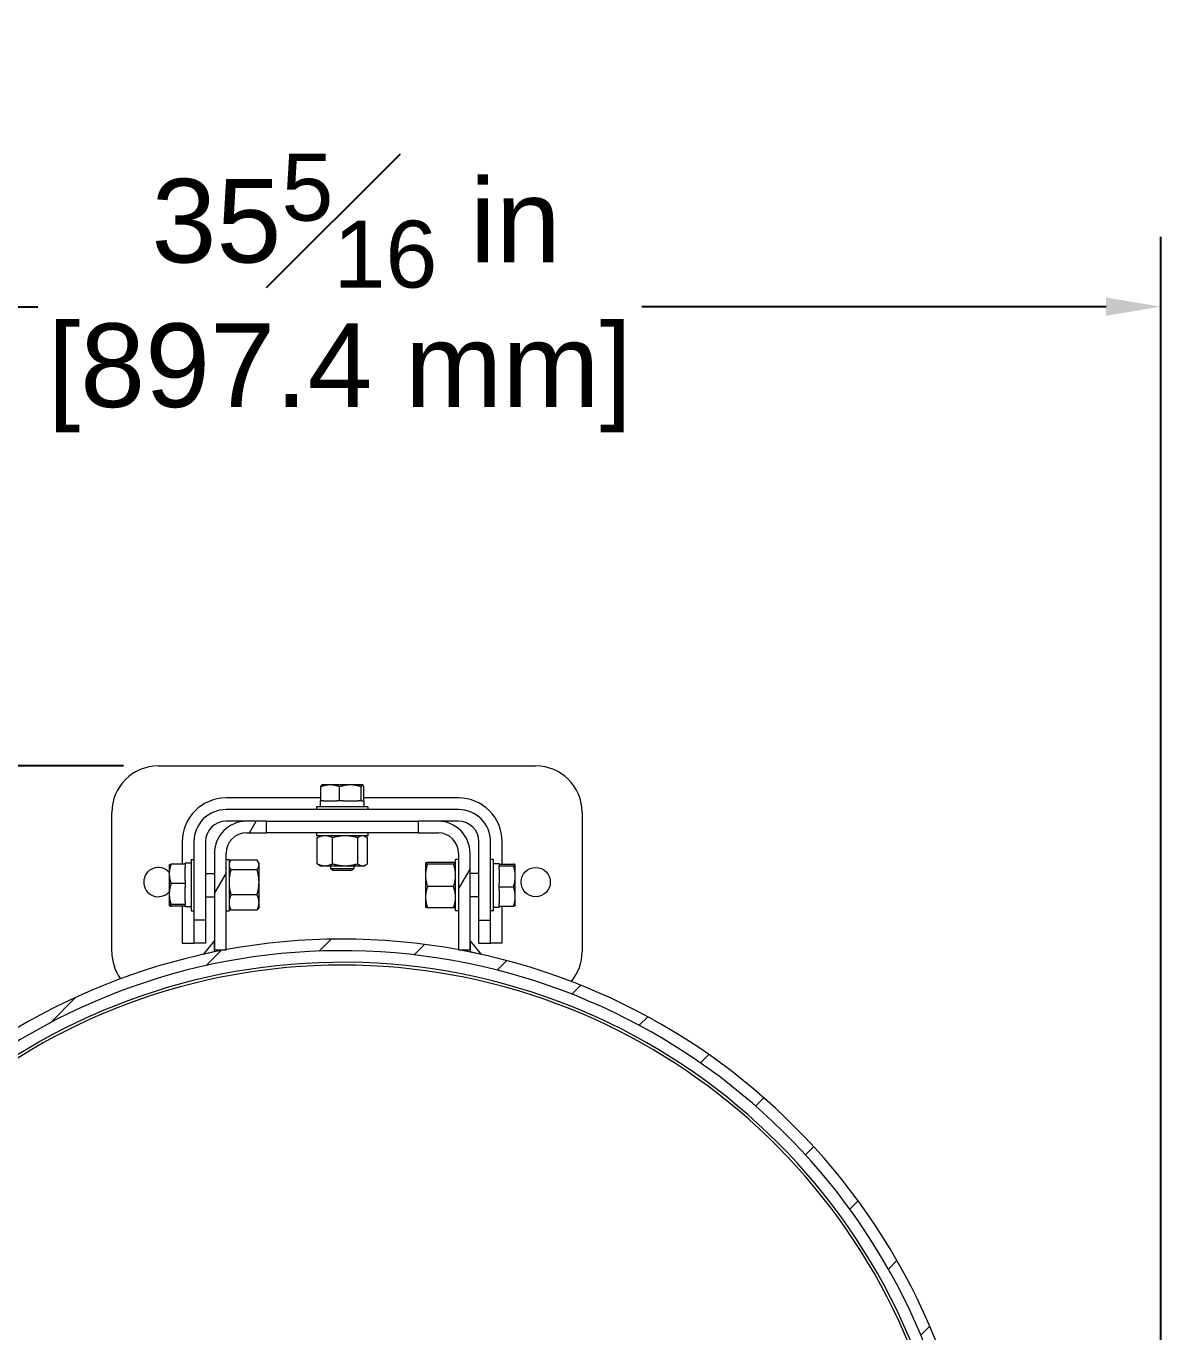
# Model space of a CAD drawing. Header units: inches. Extents: x 15 to 402, y 6 to 258.
# Drawn here: x 196.93 to 221.35, y 188.68 to 216.78 of the extents above; entities that cross this region are included whole.
import ezdxf

# ---------------------------------------------------------------- set-up
doc = ezdxf.new("R2010")
doc.units = ezdxf.units.IN
doc.header["$LTSCALE"] = 12
doc.header["$MEASUREMENT"] = 0
for name, color, linetype, lineweight in [('Dimension (ANSI)', 7, 'Continuous', 25), ('Hatch', 7, 'Continuous', 18), ('Visible', 7, 'Continuous', 18)]:
    doc.layers.add(name, color=color, linetype=linetype, lineweight=lineweight)
doc.styles.add('MEMCOR Medium', font='arial.ttf')
doc.dimstyles.new('Default (ANSI)', dxfattribs={"dimscale": 12, "dimtxt": 0.15, "dimasz": 0.098425, "dimexe": 0.125, "dimexo": 0.0625, "dimgap": 0.031496, "dimtad": 0, "dimtih": 1, "dimtoh": 1, "dimdec": 4, "dimrnd": 1e-08, "dimzin": 3, "dimdsep": 46, "dimlunit": 5, "dimtxsty": 'MEMCOR Medium', "dimcen": 0.09, "dimdle": 0.393701, "dimclrd": 256, "dimclre": 256, "dimclrt": 256, "dimadec": 0, "dimazin": 1, "dimtfac": 0.8, "dimtofl": 0, "dimtmove": 0, "dimatfit": 3, "dimfxl": 1, "dimfrac": 1, "dimtolj": 1, "dimtzin": 4, "dimlwd": -1, "dimlwe": -1, "dimarcsym": 0})

# ---------------------------------------------------------------- blocks, each defined once
blk = doc.blocks.new('*D29')
at = {"layer": 'Defpoints', "color": 0, "transparency": 16777216}
for p in [(221.348, 210.742), (186.017, 179.112), (221.348, 178.936)]:
    blk.add_point(p, dxfattribs=at)
at = {"layer": 'Dimension (ANSI)', "transparency": 16777216}
for p, q in [((186.017, 179.862), (186.017, 212.242)), ((221.348, 179.686), (221.348, 212.242)), ((187.198, 210.742), (197.182, 210.742)), ((220.167, 210.742), (210.182, 210.742))]:
    blk.add_line(p, q, dxfattribs=at)
for points in [[(187.198, 210.939), (187.198, 210.545), (186.017, 210.742)], [(220.167, 210.939), (220.167, 210.545), (221.348, 210.742)]]:
    blk.add_solid(points, dxfattribs=at)
at = {"layer": 'Dimension (ANSI)', "transparency": 16777216, "char_height": 1.8, "attachment_point": 5, "style": 'MEMCOR Medium'}
for s, insert in [('\\A1; 35{\\H0.8x;\\S5#16;} in', (203.682, 212.593)), ('\\A1;[897.4 mm]', (203.682, 209.21))]:
    blk.add_mtext(s, dxfattribs=dict(at, insert=insert))
blk = doc.blocks.new('*D30')
at = {"layer": 'Defpoints', "color": 0, "transparency": 16777216}
for p in [(169.344, 200.857), (199.775, 200.857), (191.077, 170.348)]:
    blk.add_point(p, dxfattribs=at)
at = {"layer": 'Dimension (ANSI)', "transparency": 16777216}
for p, q in [((199.025, 200.857), (167.844, 200.857)), ((169.344, 199.676), (169.344, 188.974)), ((169.344, 171.529), (169.344, 182.231)), ((190.327, 170.348), (167.844, 170.348))]:
    blk.add_line(p, q, dxfattribs=at)
for points in [[(169.147, 199.676), (169.541, 199.676), (169.344, 200.857)], [(169.147, 171.529), (169.541, 171.529), (169.344, 170.348)]]:
    blk.add_solid(points, dxfattribs=at)
at = {"layer": 'Dimension (ANSI)', "transparency": 16777216, "char_height": 1.8, "attachment_point": 5, "style": 'MEMCOR Medium'}
for s, insert in [('\\A1; 30{\\H0.8x;\\S1#2;} in', (169.344, 187.442)), ('\\A1;[774.9 mm]', (169.344, 184.071))]:
    blk.add_mtext(s, dxfattribs=dict(at, insert=insert))

msp = doc.modelspace()

# ---------------------------------------------------------------- hatches: boundary and pattern name
at = {"layer": 'Hatch'}
h = msp.add_hatch(dxfattribs=at)
h.set_pattern_fill('ANSI31', color=256, scale=12, angle=15, style=0)
edge = h.paths.add_edge_path()
edge.add_line((202.10307, 199.66743), (201.67307, 199.66743))
edge.add_ellipse((201.67307, 198.97743), major_axis=(-0.69, 0), ratio=1, start_angle=270, end_angle=360)
edge.add_line((200.98307, 198.97743), (200.98307, 197.10274))
edge.add_line((200.98307, 197.10274), (200.98307, 196.90137))
edge.add_line((200.98307, 196.90137), (201.23307, 196.90137))
edge.add_line((201.23307, 196.90137), (201.23307, 198.97743))
edge.add_ellipse((201.67307, 198.97743), major_axis=(0, 0.44), ratio=1, start_angle=0, end_angle=90, ccw=False)
edge.add_line((201.67307, 199.41743), (202.10307, 199.41743))
edge.add_line((202.10307, 199.41743), (202.10307, 199.66743))
edge = h.paths.add_edge_path()
edge.add_line((206.23307, 196.90137), (206.48307, 196.90137))
edge.add_line((206.48307, 196.90137), (206.48307, 197.10274))
edge.add_line((206.48307, 197.10274), (206.48307, 198.97743))
edge.add_ellipse((205.79307, 198.97743), major_axis=(0, 0.69), ratio=1, start_angle=270, end_angle=360)
edge.add_line((205.79307, 199.66743), (205.36307, 199.66743))
edge.add_line((205.36307, 199.66743), (205.36307, 199.41743))
edge.add_line((205.36307, 199.41743), (205.79307, 199.41743))
edge.add_ellipse((205.79307, 198.97743), major_axis=(0.44, 0), ratio=1, start_angle=0, end_angle=90, ccw=False)
edge.add_line((206.23307, 198.97743), (206.23307, 196.90137))
h = msp.add_hatch(dxfattribs=at)
h.set_pattern_fill('ANSI31', color=256, scale=12, style=0)
edge = h.paths.add_edge_path()
edge.add_spline(control_points=[(217.42332, 183.38029), (217.39171, 183.34853), (217.35993, 183.31693), (217.29616, 183.25418), (217.26417, 183.22302), (217.23201, 183.19204)], knot_values=[-0.68175049, -0.68175049, -0.68175049, -0.68175049, -0.34028109, -0.34028109, 0, 0, 0, 0], degree=3, periodic=0)
edge.add_ellipse((203.73307, 183.38029), major_axis=(-0.18825, -13.49894), ratio=1, start_angle=24.840553, end_angle=90, ccw=False)
edge.add_line((209.23306, 171.05118), (209.23306, 170.77793))
edge.add_ellipse((203.73307, 183.38029), major_axis=(12.60236, 5.5), ratio=1, start_angle=270, end_angle=271.098975)
edge.add_ellipse((203.73307, 183.38029), major_axis=(12.49456, 5.74069), ratio=1, start_angle=270, end_angle=292.744849)
edge.add_ellipse((203.73307, 183.38029), major_axis=(9.30341, 10.12502), ratio=1, start_angle=270, end_angle=271.041736)
edge.add_ellipse((203.73307, 183.38029), major_axis=(9.1178, 10.29249), ratio=1, start_angle=270, end_angle=293.073484)
edge.add_ellipse((203.73307, 183.38029), major_axis=(4.35466, 13.04249), ratio=1, start_angle=270, end_angle=271.041736)
edge.add_ellipse((203.73307, 183.38029), major_axis=(4.11682, 13.1195), ratio=1, start_angle=270, end_angle=287.421516)
edge.add_line((217.48332, 183.38029), (217.42332, 183.38029))
edge = h.paths.add_edge_path()
edge.add_spline(control_points=[(217.23201, 183.56854), (217.26417, 183.53756), (217.29616, 183.5064), (217.35993, 183.44365), (217.39171, 183.41205), (217.42332, 183.38029)], knot_values=[-0.68175061, -0.68175061, -0.68175061, -0.68175061, -0.34146946, -0.34146946, 0, 0, 0, 0], degree=3, periodic=0)
edge.add_line((217.42332, 183.38029), (217.48332, 183.38029))
edge.add_ellipse((203.73307, 183.38029), major_axis=(0, 13.75026), ratio=1, start_angle=270, end_angle=347.421516)
edge.add_ellipse((203.73307, 183.38029), major_axis=(-13.42023, 2.99448), ratio=1, start_angle=270, end_angle=271.041736)
edge.add_ellipse((203.73307, 183.38029), major_axis=(-13.47245, 2.75), ratio=1, start_angle=270, end_angle=293.073484)
edge.add_ellipse((203.73307, 183.38029), major_axis=(-13.47245, -2.75), ratio=1, start_angle=270, end_angle=271.041736)
edge.add_ellipse((203.73307, 183.38029), major_axis=(-13.42023, -2.99448), ratio=1, start_angle=270, end_angle=364.843043)
edge.add_ellipse((203.73307, 183.38029), major_axis=(4.11682, -13.1195), ratio=1, start_angle=270, end_angle=271.041736)
edge.add_ellipse((203.73307, 183.38029), major_axis=(4.35466, -13.04249), ratio=1, start_angle=270, end_angle=293.073484)
edge.add_ellipse((203.73307, 183.38029), major_axis=(9.1178, -10.29249), ratio=1, start_angle=270, end_angle=271.041736)
edge.add_ellipse((203.73307, 183.38029), major_axis=(9.30341, -10.12502), ratio=1, start_angle=270, end_angle=292.744849)
edge.add_ellipse((203.73307, 183.38029), major_axis=(12.49456, -5.74069), ratio=1, start_angle=270, end_angle=271.098975)
edge.add_line((198.23307, 170.77793), (198.23307, 171.05118))
edge.add_ellipse((203.73307, 183.38029), major_axis=(-12.32911, 5.5), ratio=1, start_angle=204.840553, end_angle=450, ccw=False)
h = msp.add_hatch(dxfattribs=at)
h.set_pattern_fill('ANSI31', color=256, scale=12, angle=90.0002, style=0)
edge = h.paths.add_edge_path()
edge.add_line((209.23306, 170.77793), (209.23306, 170.75029))
edge.add_line((209.23306, 170.75029), (209.23306, 170.5152))
edge.add_spline(control_points=[(209.23306, 170.5152), (209.29311, 170.60777), (209.35344, 170.70048), (209.43368, 170.82398), (209.45374, 170.85486), (209.47376, 170.88573)], knot_values=[-1.1224503, -1.1224503, -1.1224503, -1.1224503, -0.28038418, -0.28038418, 0, 0, 0, 0], degree=3, periodic=0)
edge.add_ellipse((203.73307, 183.38029), major_axis=(-12.49456, -5.74069), ratio=1, start_angle=88.901025, end_angle=90, ccw=False)
edge = h.paths.add_edge_path()
edge.add_spline(control_points=[(197.99237, 170.88573), (198.0122, 170.85492), (198.03223, 170.82402), (198.07231, 170.76239), (198.10868, 170.70665), (198.15297, 170.6388), (198.19322, 170.57713), (198.23307, 170.5152)], knot_values=[-0.67331869, -0.67331869, -0.67331869, -0.67331869, -0.61746461, -0.61746461, -0.56114896, -0.56114896, 0, 0, 0, 0], degree=3, periodic=0)
edge.add_line((198.23307, 170.5152), (198.23307, 170.75029))
edge.add_line((198.23307, 170.75029), (198.23307, 170.77793))
edge.add_ellipse((203.73307, 183.38029), major_axis=(-12.60236, 5.5), ratio=1, start_angle=88.901025, end_angle=90, ccw=False)
edge = h.paths.add_edge_path()
edge.add_line((193.44058, 174.26249), (193.39847, 174.23818))
edge.add_line((193.39847, 174.23818), (193.22407, 174.13749))
edge.add_line((193.22407, 174.13749), (193.60805, 174.07688))
edge.add_ellipse((203.73307, 183.38029), major_axis=(-9.30341, 10.12502), ratio=1, start_angle=88.958264, end_angle=90, ccw=False)
edge = h.paths.add_edge_path()
edge.add_line((206.72755, 196.80052), (206.48307, 197.10274))
edge.add_line((206.48307, 197.10274), (206.48307, 196.90137))
edge.add_line((206.48307, 196.90137), (206.48307, 196.85274))
edge.add_ellipse((203.73307, 183.38029), major_axis=(13.47245, -2.75), ratio=1, start_angle=88.958264, end_angle=90, ccw=False)
edge = h.paths.add_edge_path()
edge.add_line((190.47407, 178.90063), (190.64847, 179.00132))
edge.add_line((190.64847, 179.00132), (190.69058, 179.02563))
edge.add_ellipse((203.73307, 183.38029), major_axis=(-4.35466, 13.04249), ratio=1, start_angle=88.958264, end_angle=90, ccw=False)
edge.add_line((190.61356, 179.26348), (190.47407, 178.90063))
edge = h.paths.add_edge_path()
edge.add_line((213.85808, 174.07688), (214.24206, 174.13749))
edge.add_line((214.24206, 174.13749), (214.06766, 174.23818))
edge.add_line((214.06766, 174.23818), (214.02555, 174.26249))
edge.add_ellipse((203.73307, 183.38029), major_axis=(-9.1178, -10.29249), ratio=1, start_angle=88.958264, end_angle=90, ccw=False)
edge = h.paths.add_edge_path()
edge.add_line((216.77555, 179.02563), (216.81766, 179.00132))
edge.add_line((216.81766, 179.00132), (216.99206, 178.90063))
edge.add_line((216.99206, 178.90063), (216.85257, 179.26348))
edge.add_ellipse((203.73307, 183.38029), major_axis=(-4.11682, -13.1195), ratio=1, start_angle=88.958264, end_angle=90, ccw=False)
edge = h.paths.add_edge_path()
edge.add_line((200.98307, 196.85274), (200.98307, 196.90137))
edge.add_line((200.98307, 196.90137), (200.98307, 197.10274))
edge.add_line((200.98307, 197.10274), (200.73858, 196.80052))
edge.add_ellipse((203.73307, 183.38029), major_axis=(13.42023, 2.99448), ratio=1, start_angle=88.958264, end_angle=90, ccw=False)

# ---------------------------------------------------------------- linework, layer by layer
at = {"layer": 'Visible'}
for p, q in [((199.77477, 200.85743), (207.89477, 200.85743)), ((203.26937, 200.10542), (203.26937, 200.4101)), ((203.29557, 200.44917), (203.29263, 200.44748)), ((203.4721, 200.44917), (203.29557, 200.44917)), ((203.90669, 200.44917), (203.4721, 200.44917)), ((203.67484, 200.10542), (203.67484, 200.4101)), ((204.16765, 200.44917), (203.90669, 200.44917)), ((204.13854, 200.10542), (204.13854, 200.4101)), ((204.17057, 200.44917), (204.16765, 200.44917)), ((204.17057, 200.44917), (204.1735, 200.44748)), ((204.19676, 200.10542), (204.19676, 200.4101)), ((203.26937, 200.16743), (201.23136, 200.16743)), ((203.26662, 199.98042), (203.26662, 200.10542)), ((203.26662, 200.10542), (203.26937, 200.10542)), ((203.33132, 200.10542), (203.26937, 200.10542)), ((203.33132, 200.10542), (203.61289, 200.10542)), ((203.67484, 200.10542), (203.61289, 200.10542)), ((203.74569, 200.10542), (203.67484, 200.10542)), ((203.74569, 200.10542), (204.06769, 200.10542)), ((204.13854, 200.10542), (204.06769, 200.10542)), ((204.14743, 200.10542), (204.13854, 200.10542)), ((204.14743, 200.10542), (204.20442, 200.10542)), ((206.23477, 200.16743), (204.19676, 200.16743)), ((204.20442, 199.98042), (204.20442, 200.10542)), ((198.77477, 196.85743), (198.77477, 199.85743)), ((206.23477, 199.91743), (201.23136, 199.91743)), ((204.28425, 199.98042), (203.18189, 199.98042)), ((203.18189, 199.98042), (203.18189, 199.91743)), ((204.28425, 199.98042), (204.28425, 199.91743)), ((208.89477, 199.85743), (208.89477, 196.85743)), ((201.67307, 199.66743), (201.23136, 199.66743)), ((202.10307, 199.66743), (201.67307, 199.66743)), ((202.10307, 199.41743), (202.10307, 199.66743)), ((202.10307, 199.66743), (205.36307, 199.66743)), ((205.79307, 199.66743), (205.36307, 199.66743)), ((205.36307, 199.66743), (205.36307, 199.41743)), ((206.23477, 199.66743), (205.79307, 199.66743)), ((201.67307, 199.41743), (202.10307, 199.41743)), ((205.36307, 199.41743), (202.10307, 199.41743)), ((203.18189, 199.41743), (203.18189, 199.35444)), ((204.28425, 199.35444), (203.18189, 199.35444)), ((203.19249, 198.75097), (203.19249, 199.31224)), ((203.26063, 199.35444), (203.22252, 199.33244)), ((203.52627, 198.75097), (203.52627, 199.31224)), ((204.06685, 198.75097), (204.06685, 199.31224)), ((204.20551, 199.35444), (204.24361, 199.33244)), ((204.27365, 198.75097), (204.27365, 199.31224)), ((204.28425, 199.41743), (204.28425, 199.35444)), ((205.36307, 199.41743), (205.79307, 199.41743)), ((200.29136, 199.22743), (200.29136, 198.74498)), ((200.54136, 199.22743), (200.54136, 197.54072)), ((200.79136, 199.22743), (200.79136, 197.54072)), ((200.98307, 198.97743), (200.98307, 196.90137)), ((201.23307, 196.90137), (201.23307, 198.97743)), ((206.23307, 198.97743), (206.23307, 196.90137)), ((206.48307, 196.90137), (206.48307, 198.97743)), ((206.67477, 197.54072), (206.67477, 199.22743)), ((206.92477, 197.54072), (206.92477, 199.22743)), ((207.17477, 198.74498), (207.17477, 199.22743)), ((200.00962, 198.72822), (200.01025, 198.72932)), ((200.00962, 198.72822), (200.00962, 198.5357)), ((200.35337, 198.74498), (200.04869, 198.74498)), ((200.35337, 198.74498), (200.35337, 198.76207)), ((200.47837, 198.76207), (200.35337, 198.76207)), ((200.35337, 198.74498), (200.35337, 198.68103)), ((200.47837, 198.8419), (200.47837, 197.73954)), ((200.47837, 198.8419), (200.54136, 198.8419)), ((201.23307, 198.8419), (201.29606, 198.8419)), ((201.29606, 198.8419), (201.29606, 197.73954)), ((201.29606, 198.76316), (201.31806, 198.80127)), ((201.89953, 198.8313), (201.33826, 198.8313)), ((201.94173, 198.76316), (201.91973, 198.80127)), ((201.94173, 198.7279), (201.94173, 198.76316)), ((201.94173, 198.35422), (201.94173, 198.7279)), ((203.26063, 198.70877), (203.22252, 198.73077)), ((203.26063, 198.70877), (203.35938, 198.70877)), ((203.35938, 198.70877), (203.79656, 198.70877)), ((203.48307, 198.70877), (203.48307, 198.65123)), ((203.79656, 198.70877), (204.17025, 198.70877)), ((203.98307, 198.70877), (203.98307, 198.65123)), ((204.17025, 198.70877), (204.20551, 198.70877)), ((204.20551, 198.70877), (204.24361, 198.73077)), ((205.52441, 198.76316), (205.52487, 198.76397)), ((205.52441, 198.76316), (205.52441, 198.76236)), ((205.52441, 198.76236), (205.52441, 198.50274)), ((206.12788, 198.77823), (205.5666, 198.77823)), ((206.12788, 198.7465), (205.5666, 198.7465)), ((206.17007, 198.76316), (206.16961, 198.76397)), ((206.17007, 197.73954), (206.17007, 198.8419)), ((206.23307, 198.8419), (206.17007, 198.8419)), ((206.98777, 198.8419), (206.92477, 198.8419)), ((206.98777, 197.73954), (206.98777, 198.8419)), ((206.98777, 198.75729), (207.11277, 198.75729)), ((207.11277, 198.75729), (207.11277, 198.71473)), ((207.11277, 198.74498), (207.41744, 198.74498)), ((207.11277, 198.70928), (207.11277, 198.71473)), ((207.11277, 198.63987), (207.11277, 198.70928)), ((207.11277, 198.70928), (207.41744, 198.70928)), ((207.45652, 198.72822), (207.45588, 198.72932)), ((207.45652, 198.72713), (207.45652, 198.72822)), ((207.45652, 198.48215), (207.45652, 198.72713)), ((200.00962, 198.5357), (200.00962, 198.0993)), ((200.35337, 198.39038), (200.35337, 198.68103)), ((200.79136, 198.54072), (200.98307, 198.54072)), ((201.89953, 198.62451), (201.33826, 198.62451)), ((203.48307, 198.65123), (203.98307, 198.65123)), ((203.52887, 198.60542), (203.48307, 198.65123)), ((203.93727, 198.60542), (203.52887, 198.60542)), ((203.93727, 198.60542), (203.98307, 198.65123)), ((205.52441, 198.50274), (205.52441, 198.0311)), ((206.67477, 198.54072), (206.48307, 198.54072)), ((207.11277, 198.63987), (207.11277, 198.32443)), ((207.45652, 198.04574), (207.45652, 198.48215)), ((200.35337, 198.32643), (200.04869, 198.32643)), ((200.35337, 198.39038), (200.35337, 198.32643)), ((200.35337, 198.32643), (200.35337, 198.25702)), ((200.35337, 197.94158), (200.35337, 198.25702)), ((201.94173, 197.91704), (201.94173, 198.35422)), ((206.12788, 198.25899), (205.5666, 198.25899)), ((207.11277, 198.25502), (207.11277, 198.32443)), ((207.11277, 198.19107), (207.11277, 198.25502)), ((207.11277, 198.25502), (207.41744, 198.25502)), ((207.11277, 198.19107), (207.11277, 197.90042)), ((200.00962, 198.0993), (200.00962, 197.85432)), ((200.00962, 197.85432), (200.00962, 197.85322)), ((200.00962, 197.85322), (200.01025, 197.85213)), ((200.35337, 197.87217), (200.04869, 197.87217)), ((200.35337, 197.94158), (200.35337, 197.87217)), ((200.35337, 197.87217), (200.35337, 197.86671)), ((200.35337, 197.82416), (200.35337, 197.86671)), ((200.79136, 198.04072), (200.98307, 198.04072)), ((201.89953, 198.08393), (201.33826, 198.08393)), ((201.94173, 197.81828), (201.94173, 197.91704)), ((205.52441, 198.0311), (205.52441, 197.81828)), ((206.67477, 198.04072), (206.48307, 198.04072)), ((207.11277, 197.83647), (207.11277, 197.90042)), ((207.45652, 197.85322), (207.45588, 197.85213)), ((207.45652, 197.85322), (207.45652, 198.04574)), ((200.35337, 197.83647), (200.04869, 197.83647)), ((200.29136, 197.83647), (200.29136, 197.04072)), ((200.47837, 197.82416), (200.35337, 197.82416)), ((200.47837, 197.73954), (200.54136, 197.73954)), ((201.23307, 197.73954), (201.29606, 197.73954)), ((201.29606, 197.81828), (201.31806, 197.78018)), ((201.89953, 197.75014), (201.33826, 197.75014)), ((201.94173, 197.81828), (201.91973, 197.78018)), ((205.52441, 197.81828), (205.52487, 197.81748)), ((206.12788, 197.80321), (205.5666, 197.80321)), ((206.17007, 197.81828), (206.16961, 197.81748)), ((206.23307, 197.73954), (206.17007, 197.73954)), ((206.98777, 197.73954), (206.92477, 197.73954)), ((206.98777, 197.81937), (207.11277, 197.81937)), ((207.11277, 197.83647), (207.11277, 197.81937)), ((207.11277, 197.83647), (207.41744, 197.83647)), ((207.17477, 197.04072), (207.17477, 197.83647)), ((200.54136, 197.54072), (200.54136, 197.04072)), ((200.79136, 197.54072), (200.54136, 197.54072)), ((200.79136, 197.54072), (200.79136, 197.04072)), ((206.67477, 197.04072), (206.67477, 197.54072)), ((206.67477, 197.54072), (206.92477, 197.54072)), ((206.92477, 197.04072), (206.92477, 197.54072)), ((200.29136, 197.04072), (200.54136, 197.04072)), ((200.79136, 197.04072), (200.54136, 197.04072)), ((200.98307, 197.10274), (200.73858, 196.80052)), ((200.98307, 196.85274), (200.98307, 197.10274)), ((206.72755, 196.80052), (206.48307, 197.10274)), ((206.48307, 197.10274), (206.48307, 196.85274)), ((206.67477, 197.04072), (206.92477, 197.04072)), ((207.17477, 197.04072), (206.92477, 197.04072)), ((200.98307, 196.90137), (201.23307, 196.90137)), ((206.23307, 196.90137), (206.48307, 196.90137))]:
    msp.add_line(p, q, dxfattribs=at)
msp.add_circle((207.89477, 198.35743), 0.315, dxfattribs=at)
for centre, radius, start, end in [((199.77477, 199.85743), 1, 90, 180), ((207.89477, 199.85743), 1, 0, 90), ((201.23136, 199.22743), 0.94, 90, 180), ((206.23477, 199.22743), 0.94, 0, 90), ((201.23136, 199.22743), 0.69, 90, 180), ((206.23477, 199.22743), 0.69, 0, 90), ((201.23136, 199.22743), 0.44, 90, 180), ((201.67307, 198.97743), 0.69, 90, 180), ((205.79307, 198.97743), 0.69, 0, 90), ((206.23477, 199.22743), 0.44, 0, 90), ((201.67307, 198.97743), 0.44, 90, 180), ((205.79307, 198.97743), 0.44, 0, 90), ((199.77477, 198.35743), 0.315, 41.794475, 318.205525), ((203.73307, 183.38029), 13.75026, 0.000005, 246.422302), ((203.73307, 183.38029), 13.50026, 0.798977, 245.958424), ((199.77477, 196.85743), 1, 180, 215.552746), ((203.73307, 183.38029), 13.75026, 101.536742, 102.578479), ((203.73307, 183.38029), 13.75026, 77.421521, 78.463258), ((207.89477, 196.85743), 1, 320.145857, 0), ((203.73307, 183.38029), 13.25026, 0.798977, 250.626825), ((203.73307, 183.38029), 13.19, 288.614503, 251.385497)]:
    msp.add_arc(centre, radius, start, end, dxfattribs=at)
for points, weights in [([(203.4721, 200.44917), (203.37801, 200.44917), (203.26937, 200.4101)], [1, 1.04314139574, 1.01001874936]), ([(203.26937, 200.4101), (203.2818, 200.44122), (203.29263, 200.44748)], [1.01001874936, 1.03622750897, 1.01468744252]), ([(203.67484, 200.4101), (203.56619, 200.44917), (203.4721, 200.44917)], [1.01001874936, 1.04314139574, 1]), ([(203.90669, 200.44917), (203.79909, 200.44917), (203.67484, 200.4101)], [1, 1.04314139574, 1.01001874936]), ([(204.13854, 200.4101), (204.01429, 200.44917), (203.90669, 200.44917)], [1.01001874936, 1.04314139574, 1]), ([(204.16765, 200.44917), (204.15414, 200.44917), (204.13854, 200.4101)], [1, 1.04314139574, 1.01001874936]), ([(204.19676, 200.4101), (204.18116, 200.44917), (204.16765, 200.44917)], [1.01001874936, 1.04314139574, 1]), ([(203.35938, 199.35444), (203.28192, 199.35444), (203.19249, 199.31224)], [1, 1.0379548493, 1]), ([(203.19249, 199.31224), (203.208, 199.32406), (203.22252, 199.33244)], [1, 1.01034398852, 1.01504979903]), ([(203.52627, 199.31224), (203.43683, 199.35444), (203.35938, 199.35444)], [1, 1.0379548493, 1]), ([(203.79656, 199.35444), (203.67112, 199.35444), (203.52627, 199.31224)], [1, 1.0379548493, 1]), ([(204.06685, 199.31224), (203.922, 199.35444), (203.79656, 199.35444)], [1, 1.0379548493, 1]), ([(204.17025, 199.35444), (204.12226, 199.35444), (204.06685, 199.31224)], [1, 1.0379548493, 1]), ([(204.27365, 199.31224), (204.21823, 199.35444), (204.17025, 199.35444)], [1, 1.0379548493, 1]), ([(200.04869, 198.74498), (200.00962, 198.63283), (200.00962, 198.5357)], [1.01001874936, 1.04314139574, 1]), ([(200.01025, 198.72932), (200.01445, 198.7366), (200.04869, 198.74498)], [1.00974640293, 1.03892563356, 1.01001874936]), ([(201.33826, 198.8313), (201.29606, 198.77589), (201.29606, 198.7279)], [1, 1.0379548493, 1]), ([(201.29606, 198.7279), (201.29606, 198.67992), (201.33826, 198.62451)], [1, 1.0379548493, 1]), ([(201.94173, 198.7279), (201.94173, 198.77589), (201.89953, 198.8313)], [1, 1.0379548493, 1]), ([(201.89953, 198.62451), (201.94173, 198.67992), (201.94173, 198.7279)], [1, 1.0379548493, 1]), ([(203.22252, 198.73077), (203.208, 198.73915), (203.19249, 198.75097)], [1.01504979903, 1.01034398852, 1]), ([(203.19249, 198.75097), (203.28192, 198.70877), (203.35938, 198.70877)], [1, 1.0379548493, 1]), ([(203.35938, 198.70877), (203.43683, 198.70877), (203.52627, 198.75097)], [1, 1.0379548493, 1]), ([(203.52627, 198.75097), (203.67112, 198.70877), (203.79656, 198.70877)], [1, 1.0379548493, 1]), ([(203.79656, 198.70877), (203.922, 198.70877), (204.06685, 198.75097)], [1, 1.0379548493, 1]), ([(204.06685, 198.75097), (204.12226, 198.70877), (204.17025, 198.70877)], [1, 1.0379548493, 1]), ([(204.17025, 198.70877), (204.21823, 198.70877), (204.27365, 198.75097)], [1, 1.0379548493, 1]), ([(205.5666, 198.77823), (205.52441, 198.76973), (205.52441, 198.76236)], [1, 1.0379548493, 1]), ([(205.52441, 198.76236), (205.52441, 198.755), (205.5666, 198.7465)], [1, 1.0379548493, 1]), ([(205.5666, 198.7465), (205.52441, 198.61587), (205.52441, 198.50274)], [1, 1.0379548493, 1]), ([(206.17007, 198.76236), (206.17007, 198.76973), (206.12788, 198.77823)], [1, 1.0379548493, 1]), ([(206.12788, 198.7465), (206.17007, 198.755), (206.17007, 198.76236)], [1, 1.0379548493, 1]), ([(206.17007, 198.50274), (206.17007, 198.61587), (206.12788, 198.7465)], [1, 1.0379548493, 1]), ([(207.45652, 198.72713), (207.45652, 198.73541), (207.41744, 198.74498)], [1, 1.04314139574, 1.01001874936]), ([(207.41744, 198.70928), (207.45652, 198.71884), (207.45652, 198.72713)], [1.01001874936, 1.04314139574, 1]), ([(207.45652, 198.48215), (207.45652, 198.58756), (207.41744, 198.70928)], [1, 1.04314139574, 1.01001874936]), ([(200.00962, 198.5357), (200.00962, 198.43858), (200.04869, 198.32643)], [1, 1.04314139574, 1.01001874936]), ([(201.33826, 198.62451), (201.29606, 198.47966), (201.29606, 198.35422)], [1, 1.0379548493, 1]), ([(201.94173, 198.35422), (201.94173, 198.47966), (201.89953, 198.62451)], [1, 1.0379548493, 1]), ([(205.52441, 198.50274), (205.52441, 198.38961), (205.5666, 198.25899)], [1, 1.0379548493, 1]), ([(206.12788, 198.25899), (206.17007, 198.38961), (206.17007, 198.50274)], [1, 1.0379548493, 1]), ([(207.41744, 198.25502), (207.45652, 198.37674), (207.45652, 198.48215)], [1.01001874936, 1.04314139574, 1]), ([(200.04869, 198.32643), (200.00962, 198.20471), (200.00962, 198.0993)], [1.01001874936, 1.04314139574, 1]), ([(201.29606, 198.35422), (201.29606, 198.22877), (201.33826, 198.08393)], [1, 1.0379548493, 1]), ([(201.89953, 198.08393), (201.94173, 198.22877), (201.94173, 198.35422)], [1, 1.0379548493, 1]), ([(205.5666, 198.25899), (205.52441, 198.13686), (205.52441, 198.0311)], [1, 1.0379548493, 1]), ([(206.17007, 198.0311), (206.17007, 198.13686), (206.12788, 198.25899)], [1, 1.0379548493, 1]), ([(207.45652, 198.04574), (207.45652, 198.14287), (207.41744, 198.25502)], [1, 1.04314139574, 1.01001874936]), ([(200.00962, 198.0993), (200.00962, 197.99389), (200.04869, 197.87217)], [1, 1.04314139574, 1.01001874936]), ([(200.04869, 197.87217), (200.00962, 197.8626), (200.00962, 197.85432)], [1.01001874936, 1.04314139574, 1]), ([(200.00962, 197.85432), (200.00962, 197.84603), (200.04869, 197.83647)], [1, 1.04314139574, 1.01001874936]), ([(201.33826, 198.08393), (201.29606, 197.99449), (201.29606, 197.91704)], [1, 1.0379548493, 1]), ([(201.29606, 197.91704), (201.29606, 197.83958), (201.33826, 197.75014)], [1, 1.0379548493, 1]), ([(201.94173, 197.91704), (201.94173, 197.99449), (201.89953, 198.08393)], [1, 1.0379548493, 1]), ([(201.89953, 197.75014), (201.94173, 197.83958), (201.94173, 197.91704)], [1, 1.0379548493, 1]), ([(205.52441, 198.0311), (205.52441, 197.92534), (205.5666, 197.80321)], [1, 1.0379548493, 1]), ([(206.12788, 197.80321), (206.17007, 197.92534), (206.17007, 198.0311)], [1, 1.0379548493, 1]), ([(207.41744, 197.83647), (207.45652, 197.94862), (207.45652, 198.04574)], [1.01001874936, 1.04314139574, 1]), ([(201.33826, 197.75014), (201.32644, 197.76566), (201.31806, 197.78018)], [1, 1.01034398852, 1.01504979903]), ([(201.91973, 197.78018), (201.91135, 197.76566), (201.89953, 197.75014)], [1.01504979903, 1.01034398852, 1]), ([(205.5666, 197.80321), (205.52869, 197.81085), (205.52487, 197.81748)], [1, 1.03396589197, 1.0071394563]), ([(206.16961, 197.81748), (206.16579, 197.81085), (206.12788, 197.80321)], [1.0071394563, 1.03396589197, 1]), ([(207.45588, 197.85213), (207.45168, 197.84485), (207.41744, 197.83647)], [1.00974640293, 1.03892563356, 1.01001874936])]:
    msp.add_rational_spline(points, weights, degree=2, dxfattribs=at)

# ---------------------------------------------------------------- dimensions: what is measured, and where the dimension line sits
at = {"layer": 'Dimension (ANSI)'}
for base, p1, p2, angle, text, override, picture, middle in [((221.34786, 210.74171), (186.01657, 179.11189), (221.34786, 178.93573), 180, ' <> in\\X[897.4 mm]', {"dimgap": 0.031496, "dimtih": 0, "dimtoh": 0, "dimdec": 4, "dimpost": '', "dimtol": 0, "dimlim": 0, "dimtp": 0, "dimtm": 0, "dimtdec": 2, "dimatfit": 1}, '*D29', (203.68221, 210.74171)), ((169.34428, 200.85743), (191.07657, 170.34771), (199.77477, 200.85743), 270, ' <> in\\X[774.9 mm]', {"dimgap": 0.031496, "dimdec": 4, "dimpost": '', "dimtol": 0, "dimlim": 0, "dimtp": 0, "dimtm": 0, "dimtdec": 2, "dimatfit": 1}, '*D30', (169.34428, 185.60257))]:
    dim = msp.add_linear_dim(base=base, p1=p1, p2=p2, angle=angle, text=text, dimstyle='Default (ANSI)', override=override, dxfattribs=at)
    dim.commit()
    dim.dimension.update_dxf_attribs({"geometry": picture, "text_midpoint": middle, "dimtype": 160})

doc.saveas('drawing.dxf')
